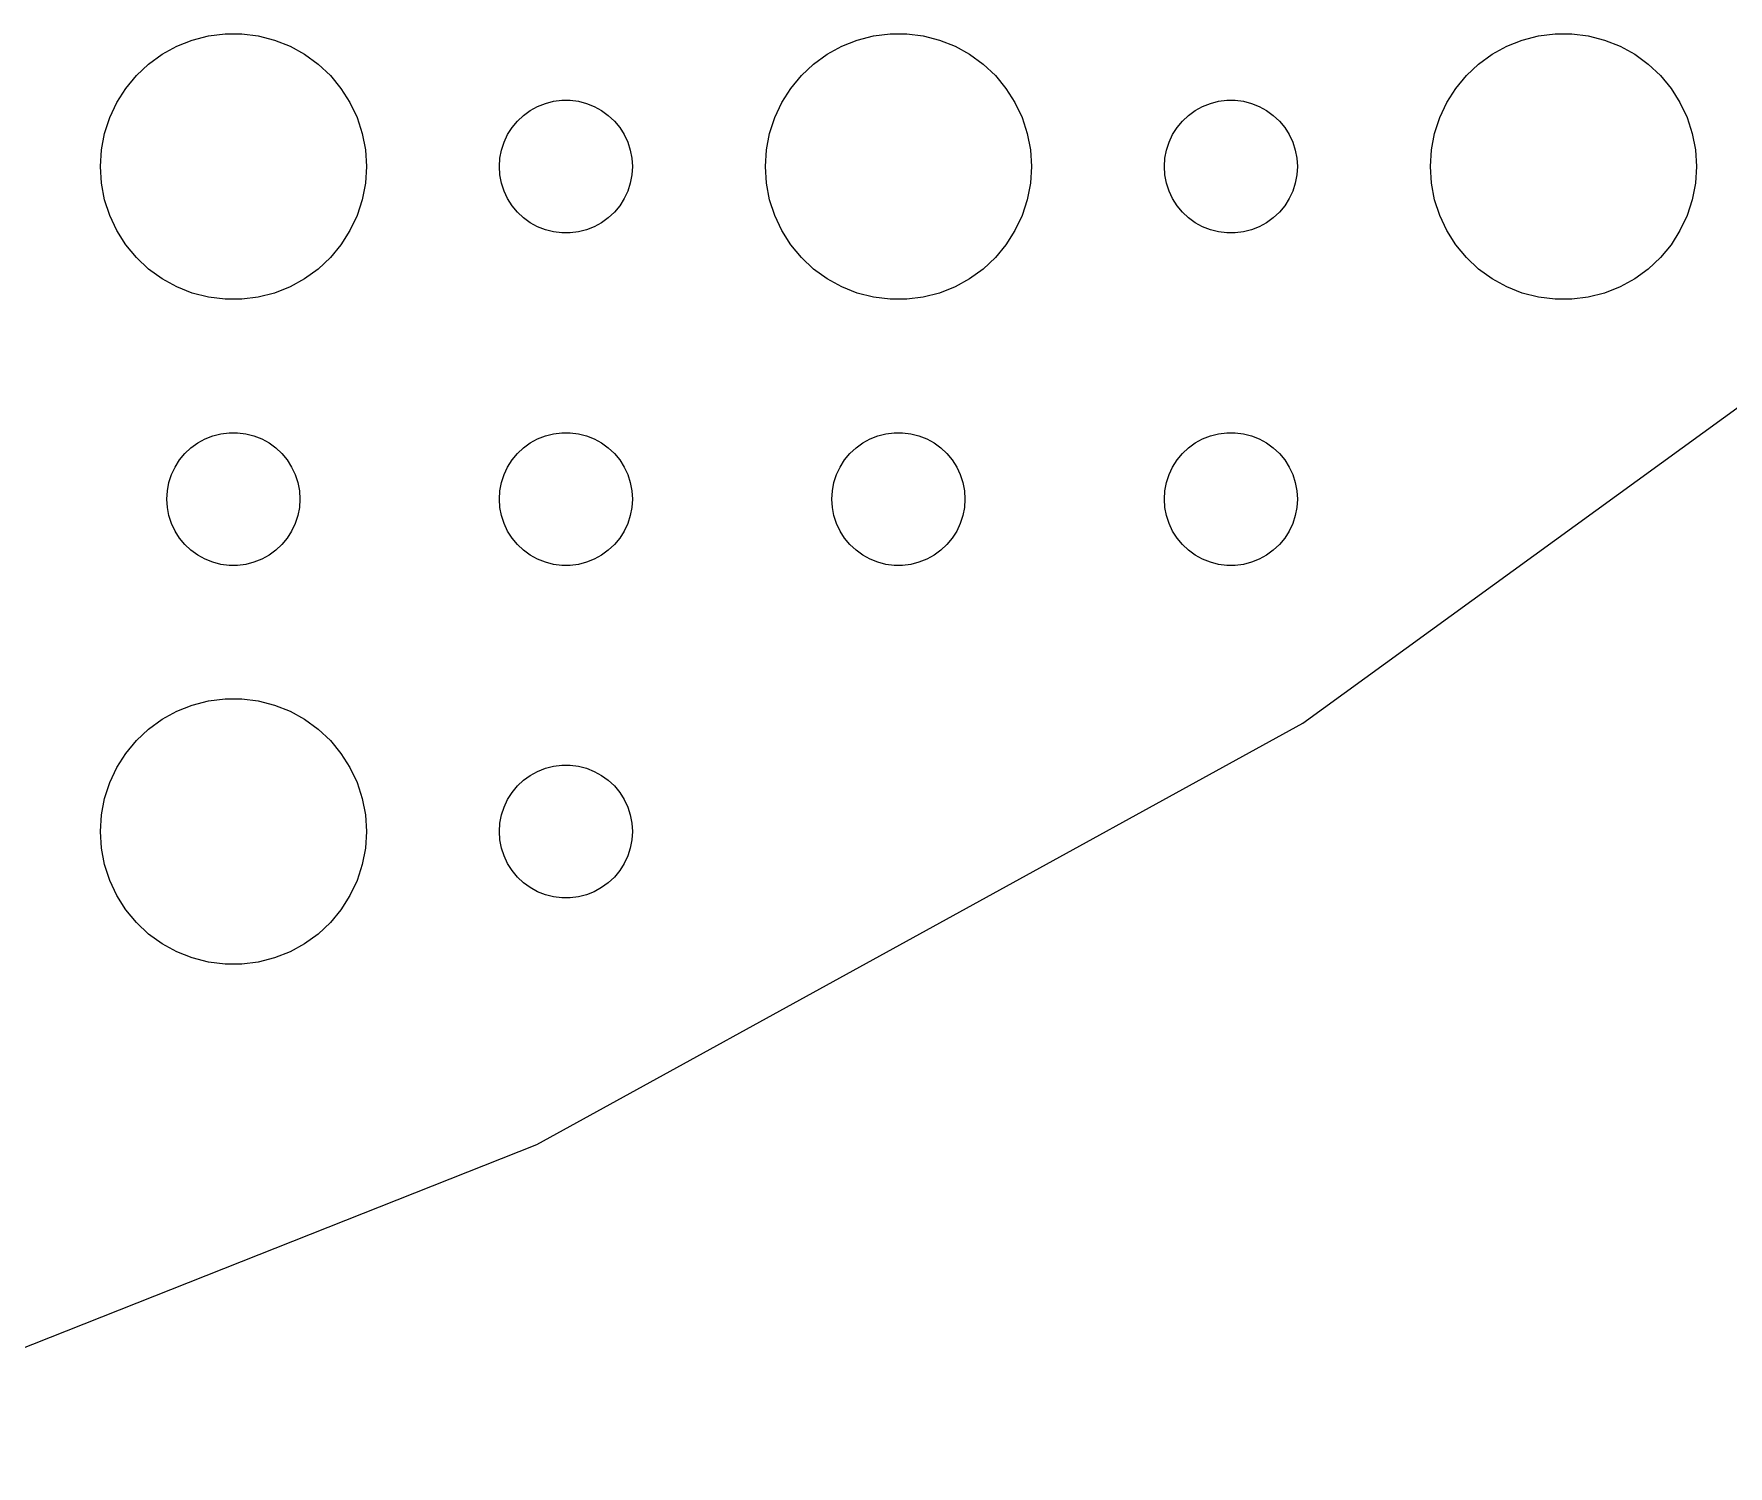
# Model space of a CAD drawing. Header units: metres. Extents: x -157 to 157, y -157 to 157.
# Drawn here: x 55.5 to 93.72, y -149.32 to -117.01 of the extents above; entities that cross this region are included whole.
import ezdxf

# ---------------------------------------------------------------- set-up
doc = ezdxf.new("R2010")
doc.units = ezdxf.units.M

msp = doc.modelspace()

# ---------------------------------------------------------------- linework, layer by layer
for p, q in [((58.3925, -117.467), (58.7227, -117.286)), ((58.7227, -117.286), (59.0729, -117.147)), ((59.0729, -117.147), (59.4379, -117.053)), ((59.4379, -117.053), (59.8116, -117.006)), ((59.8116, -117.006), (60.1884, -117.006)), ((60.1884, -117.006), (60.5621, -117.053)), ((60.5621, -117.053), (60.927, -117.147)), ((60.927, -117.147), (61.2773, -117.286)), ((61.2773, -117.286), (61.6075, -117.467)), ((73.3925, -117.467), (73.7227, -117.286)), ((73.7227, -117.286), (74.073, -117.147)), ((74.073, -117.147), (74.4379, -117.053)), ((74.4379, -117.053), (74.8116, -117.006)), ((74.8116, -117.006), (75.1884, -117.006)), ((75.1884, -117.006), (75.5621, -117.053)), ((75.5621, -117.053), (75.927, -117.147)), ((75.927, -117.147), (76.2773, -117.286)), ((76.2773, -117.286), (76.6075, -117.467)), ((88.3925, -117.467), (88.7227, -117.286)), ((88.7227, -117.286), (89.073, -117.147)), ((89.073, -117.147), (89.4379, -117.053)), ((89.4379, -117.053), (89.8116, -117.006)), ((89.8116, -117.006), (90.1884, -117.006)), ((90.1884, -117.006), (90.5621, -117.053)), ((90.5621, -117.053), (90.927, -117.147)), ((90.927, -117.147), (91.2773, -117.286)), ((91.2773, -117.286), (91.6075, -117.467)), ((57.8131, -117.946), (58.0877, -117.688)), ((58.0877, -117.688), (58.3925, -117.467)), ((61.6075, -117.467), (61.9123, -117.688)), ((61.9123, -117.688), (62.1869, -117.946)), ((72.8131, -117.946), (73.0877, -117.688)), ((73.0877, -117.688), (73.3925, -117.467)), ((76.6075, -117.467), (76.9123, -117.688)), ((76.9123, -117.688), (77.1869, -117.946)), ((87.8131, -117.946), (88.0877, -117.688)), ((88.0877, -117.688), (88.3925, -117.467)), ((91.6075, -117.467), (91.9123, -117.688)), ((91.9123, -117.688), (92.1869, -117.946)), ((57.5729, -118.237), (57.8131, -117.946)), ((62.1869, -117.946), (62.427, -118.237)), ((72.573, -118.237), (72.8131, -117.946)), ((77.1869, -117.946), (77.427, -118.237)), ((87.573, -118.237), (87.8131, -117.946)), ((92.1869, -117.946), (92.427, -118.237)), ((57.3711, -118.555), (57.5729, -118.237)), ((62.427, -118.237), (62.6289, -118.555)), ((72.3711, -118.555), (72.573, -118.237)), ((77.427, -118.237), (77.6289, -118.555)), ((87.3711, -118.555), (87.573, -118.237)), ((92.427, -118.237), (92.6289, -118.555)), ((57.2107, -118.896), (57.3711, -118.555)), ((62.6289, -118.555), (62.7893, -118.896)), ((66.4065, -118.973), (66.5439, -118.844)), ((66.5439, -118.844), (66.6963, -118.734)), ((66.6963, -118.734), (66.8613, -118.643)), ((66.8613, -118.643), (67.0365, -118.573)), ((67.0365, -118.573), (67.2189, -118.527)), ((67.2189, -118.527), (67.4058, -118.503)), ((67.4058, -118.503), (67.5942, -118.503)), ((67.5942, -118.503), (67.7811, -118.527)), ((67.7811, -118.527), (67.9635, -118.573)), ((67.9635, -118.573), (68.1387, -118.643)), ((68.1387, -118.643), (68.3037, -118.734)), ((68.3037, -118.734), (68.4561, -118.844)), ((68.4561, -118.844), (68.5934, -118.973)), ((72.2107, -118.896), (72.3711, -118.555)), ((77.6289, -118.555), (77.7893, -118.896)), ((81.4065, -118.973), (81.5439, -118.844)), ((81.5439, -118.844), (81.6963, -118.734)), ((81.6963, -118.734), (81.8613, -118.643)), ((81.8613, -118.643), (82.0365, -118.573)), ((82.0365, -118.573), (82.2189, -118.527)), ((82.2189, -118.527), (82.4058, -118.503)), ((82.4058, -118.503), (82.5942, -118.503)), ((82.5942, -118.503), (82.7811, -118.527)), ((82.7811, -118.527), (82.9635, -118.573)), ((82.9635, -118.573), (83.1387, -118.643)), ((83.1387, -118.643), (83.3037, -118.734)), ((83.3037, -118.734), (83.4561, -118.844)), ((83.4561, -118.844), (83.5934, -118.973)), ((87.2107, -118.896), (87.3711, -118.555)), ((92.6289, -118.555), (92.7893, -118.896)), ((57.0942, -119.254), (57.2107, -118.896)), ((62.7893, -118.896), (62.9057, -119.254)), ((66.1855, -119.277), (66.2865, -119.118)), ((66.2865, -119.118), (66.4065, -118.973)), ((68.5934, -118.973), (68.7135, -119.118)), ((68.7135, -119.118), (68.8145, -119.277)), ((72.0943, -119.254), (72.2107, -118.896)), ((77.7893, -118.896), (77.9057, -119.254)), ((81.1855, -119.277), (81.2865, -119.118)), ((81.2865, -119.118), (81.4065, -118.973)), ((83.5934, -118.973), (83.7135, -119.118)), ((83.7135, -119.118), (83.8145, -119.277)), ((87.0943, -119.254), (87.2107, -118.896)), ((92.7893, -118.896), (92.9057, -119.254)), ((57.0237, -119.624), (57.0942, -119.254)), ((62.9057, -119.254), (62.9763, -119.624)), ((66.0471, -119.627), (66.1053, -119.448)), ((66.1053, -119.448), (66.1855, -119.277)), ((68.8145, -119.277), (68.8947, -119.448)), ((68.8947, -119.448), (68.9529, -119.627)), ((72.0237, -119.624), (72.0943, -119.254)), ((77.9057, -119.254), (77.9763, -119.624)), ((81.0471, -119.627), (81.1053, -119.448)), ((81.1053, -119.448), (81.1855, -119.277)), ((83.8145, -119.277), (83.8947, -119.448)), ((83.8947, -119.448), (83.9529, -119.627)), ((87.0237, -119.624), (87.0943, -119.254)), ((92.9057, -119.254), (92.9763, -119.624)), ((57, -120), (57.0237, -119.624)), ((62.9763, -119.624), (63, -120)), ((66, -120), (66.0118, -119.812)), ((66.0118, -119.812), (66.0471, -119.627)), ((68.9529, -119.627), (68.9882, -119.812)), ((68.9882, -119.812), (69, -120)), ((72, -120), (72.0237, -119.624)), ((77.9763, -119.624), (78, -120)), ((81, -120), (81.0118, -119.812)), ((81.0118, -119.812), (81.0471, -119.627)), ((83.9529, -119.627), (83.9882, -119.812)), ((83.9882, -119.812), (84, -120)), ((87, -120), (87.0237, -119.624)), ((92.9763, -119.624), (93, -120)), ((57.0237, -120.376), (57, -120)), ((57.0942, -120.746), (57.0237, -120.376)), ((62.9763, -120.376), (62.9057, -120.746)), ((63, -120), (62.9763, -120.376)), ((66.0118, -120.188), (66, -120)), ((66.0471, -120.373), (66.0118, -120.188)), ((66.1053, -120.552), (66.0471, -120.373)), ((68.9529, -120.373), (68.8947, -120.552)), ((68.9882, -120.188), (68.9529, -120.373)), ((69, -120), (68.9882, -120.188)), ((72.0237, -120.376), (72, -120)), ((72.0943, -120.746), (72.0237, -120.376)), ((77.9763, -120.376), (77.9057, -120.746)), ((78, -120), (77.9763, -120.376)), ((81.0118, -120.188), (81, -120)), ((81.0471, -120.373), (81.0118, -120.188)), ((81.1053, -120.552), (81.0471, -120.373)), ((83.9529, -120.373), (83.8947, -120.552)), ((83.9882, -120.188), (83.9529, -120.373)), ((84, -120), (83.9882, -120.188)), ((87.0237, -120.376), (87, -120)), ((87.0943, -120.746), (87.0237, -120.376)), ((92.9763, -120.376), (92.9057, -120.746)), ((93, -120), (92.9763, -120.376)), ((57.2107, -121.104), (57.0942, -120.746)), ((62.9057, -120.746), (62.7893, -121.104)), ((66.1855, -120.723), (66.1053, -120.552)), ((66.2865, -120.882), (66.1855, -120.723)), ((68.8145, -120.723), (68.7135, -120.882)), ((68.8947, -120.552), (68.8145, -120.723)), ((72.2107, -121.104), (72.0943, -120.746)), ((77.9057, -120.746), (77.7893, -121.104)), ((81.1855, -120.723), (81.1053, -120.552)), ((81.2865, -120.882), (81.1855, -120.723)), ((83.8145, -120.723), (83.7135, -120.882)), ((83.8947, -120.552), (83.8145, -120.723)), ((87.2107, -121.104), (87.0943, -120.746)), ((92.9057, -120.746), (92.7893, -121.104)), ((57.3711, -121.445), (57.2107, -121.104)), ((62.7893, -121.104), (62.6289, -121.445)), ((66.4065, -121.027), (66.2865, -120.882)), ((66.5439, -121.156), (66.4065, -121.027)), ((68.5934, -121.027), (68.4561, -121.156)), ((68.7135, -120.882), (68.5934, -121.027)), ((72.3711, -121.445), (72.2107, -121.104)), ((77.7893, -121.104), (77.6289, -121.445)), ((81.4065, -121.027), (81.2865, -120.882)), ((81.5439, -121.156), (81.4065, -121.027)), ((83.5934, -121.027), (83.4561, -121.156)), ((83.7135, -120.882), (83.5934, -121.027)), ((84.1248, -132.559), (100.076, -120.971)), ((87.3711, -121.445), (87.2107, -121.104)), ((92.7893, -121.104), (92.6289, -121.445)), ((57.5729, -121.763), (57.3711, -121.445)), ((62.6289, -121.445), (62.427, -121.763)), ((66.6963, -121.266), (66.5439, -121.156)), ((66.8613, -121.357), (66.6963, -121.266)), ((67.0365, -121.427), (66.8613, -121.357)), ((67.2189, -121.473), (67.0365, -121.427)), ((67.4058, -121.497), (67.2189, -121.473)), ((67.5942, -121.497), (67.4058, -121.497)), ((67.7811, -121.473), (67.5942, -121.497)), ((67.9635, -121.427), (67.7811, -121.473)), ((68.1387, -121.357), (67.9635, -121.427)), ((68.3037, -121.266), (68.1387, -121.357)), ((68.4561, -121.156), (68.3037, -121.266)), ((72.573, -121.763), (72.3711, -121.445)), ((77.6289, -121.445), (77.427, -121.763)), ((81.6963, -121.266), (81.5439, -121.156)), ((81.8613, -121.357), (81.6963, -121.266)), ((82.0365, -121.427), (81.8613, -121.357)), ((82.2189, -121.473), (82.0365, -121.427)), ((82.4058, -121.497), (82.2189, -121.473)), ((82.5942, -121.497), (82.4058, -121.497)), ((82.7811, -121.473), (82.5942, -121.497)), ((82.9635, -121.427), (82.7811, -121.473)), ((83.1387, -121.357), (82.9635, -121.427)), ((83.3037, -121.266), (83.1387, -121.357)), ((83.4561, -121.156), (83.3037, -121.266)), ((87.573, -121.763), (87.3711, -121.445)), ((92.6289, -121.445), (92.427, -121.763)), ((57.8131, -122.054), (57.5729, -121.763)), ((62.427, -121.763), (62.1869, -122.054)), ((72.8131, -122.054), (72.573, -121.763)), ((77.427, -121.763), (77.1869, -122.054)), ((87.8131, -122.054), (87.573, -121.763)), ((92.427, -121.763), (92.1869, -122.054)), ((58.0877, -122.312), (57.8131, -122.054)), ((62.1869, -122.054), (61.9123, -122.312)), ((73.0877, -122.312), (72.8131, -122.054)), ((77.1869, -122.054), (76.9123, -122.312)), ((88.0877, -122.312), (87.8131, -122.054)), ((92.1869, -122.054), (91.9123, -122.312)), ((58.3925, -122.533), (58.0877, -122.312)), ((58.7227, -122.714), (58.3925, -122.533)), ((61.6075, -122.533), (61.2773, -122.714)), ((61.9123, -122.312), (61.6075, -122.533)), ((73.3925, -122.533), (73.0877, -122.312)), ((73.7227, -122.714), (73.3925, -122.533)), ((76.6075, -122.533), (76.2773, -122.714)), ((76.9123, -122.312), (76.6075, -122.533)), ((88.3925, -122.533), (88.0877, -122.312)), ((88.7227, -122.714), (88.3925, -122.533)), ((91.6075, -122.533), (91.2773, -122.714)), ((91.9123, -122.312), (91.6075, -122.533)), ((59.0729, -122.853), (58.7227, -122.714)), ((59.4379, -122.947), (59.0729, -122.853)), ((59.8116, -122.994), (59.4379, -122.947)), ((60.1884, -122.994), (59.8116, -122.994)), ((60.5621, -122.947), (60.1884, -122.994)), ((60.927, -122.853), (60.5621, -122.947)), ((61.2773, -122.714), (60.927, -122.853)), ((74.073, -122.853), (73.7227, -122.714)), ((74.4379, -122.947), (74.073, -122.853)), ((74.8116, -122.994), (74.4379, -122.947)), ((75.1884, -122.994), (74.8116, -122.994)), ((75.5621, -122.947), (75.1884, -122.994)), ((75.927, -122.853), (75.5621, -122.947)), ((76.2773, -122.714), (75.927, -122.853)), ((89.073, -122.853), (88.7227, -122.714)), ((89.4379, -122.947), (89.073, -122.853)), ((89.8116, -122.994), (89.4379, -122.947)), ((90.1884, -122.994), (89.8116, -122.994)), ((90.5621, -122.947), (90.1884, -122.994)), ((90.927, -122.853), (90.5621, -122.947)), ((91.2773, -122.714), (90.927, -122.853)), ((59.3613, -126.143), (59.5365, -126.073)), ((59.5365, -126.073), (59.7189, -126.027)), ((59.7189, -126.027), (59.9058, -126.003)), ((59.9058, -126.003), (60.0942, -126.003)), ((60.0942, -126.003), (60.2811, -126.027)), ((60.2811, -126.027), (60.4635, -126.073)), ((60.4635, -126.073), (60.6387, -126.143)), ((66.8613, -126.143), (67.0365, -126.073)), ((67.0365, -126.073), (67.2189, -126.027)), ((67.2189, -126.027), (67.4058, -126.003)), ((67.4058, -126.003), (67.5942, -126.003)), ((67.5942, -126.003), (67.7811, -126.027)), ((67.7811, -126.027), (67.9635, -126.073)), ((67.9635, -126.073), (68.1387, -126.143)), ((74.3613, -126.143), (74.5365, -126.073)), ((74.5365, -126.073), (74.7189, -126.027)), ((74.7189, -126.027), (74.9058, -126.003)), ((74.9058, -126.003), (75.0942, -126.003)), ((75.0942, -126.003), (75.2811, -126.027)), ((75.2811, -126.027), (75.4635, -126.073)), ((75.4635, -126.073), (75.6387, -126.143)), ((81.8613, -126.143), (82.0365, -126.073)), ((82.0365, -126.073), (82.2189, -126.027)), ((82.2189, -126.027), (82.4058, -126.003)), ((82.4058, -126.003), (82.5942, -126.003)), ((82.5942, -126.003), (82.7811, -126.027)), ((82.7811, -126.027), (82.9635, -126.073)), ((82.9635, -126.073), (83.1387, -126.143)), ((58.7865, -126.618), (58.9065, -126.473)), ((58.9065, -126.473), (59.0439, -126.344)), ((59.0439, -126.344), (59.1963, -126.234)), ((59.1963, -126.234), (59.3613, -126.143)), ((60.6387, -126.143), (60.8037, -126.234)), ((60.8037, -126.234), (60.9561, -126.344)), ((60.9561, -126.344), (61.0934, -126.473)), ((61.0934, -126.473), (61.2135, -126.618)), ((66.2865, -126.618), (66.4065, -126.473)), ((66.4065, -126.473), (66.5439, -126.344)), ((66.5439, -126.344), (66.6963, -126.234)), ((66.6963, -126.234), (66.8613, -126.143)), ((68.1387, -126.143), (68.3037, -126.234)), ((68.3037, -126.234), (68.4561, -126.344)), ((68.4561, -126.344), (68.5934, -126.473)), ((68.5934, -126.473), (68.7135, -126.618)), ((73.7865, -126.618), (73.9065, -126.473)), ((73.9065, -126.473), (74.0439, -126.344)), ((74.0439, -126.344), (74.1963, -126.234)), ((74.1963, -126.234), (74.3613, -126.143)), ((75.6387, -126.143), (75.8037, -126.234)), ((75.8037, -126.234), (75.9561, -126.344)), ((75.9561, -126.344), (76.0934, -126.473)), ((76.0934, -126.473), (76.2135, -126.618)), ((81.2865, -126.618), (81.4065, -126.473)), ((81.4065, -126.473), (81.5439, -126.344)), ((81.5439, -126.344), (81.6963, -126.234)), ((81.6963, -126.234), (81.8613, -126.143)), ((83.1387, -126.143), (83.3037, -126.234)), ((83.3037, -126.234), (83.4561, -126.344)), ((83.4561, -126.344), (83.5934, -126.473)), ((83.5934, -126.473), (83.7135, -126.618)), ((58.6053, -126.948), (58.6855, -126.777)), ((58.6855, -126.777), (58.7865, -126.618)), ((61.2135, -126.618), (61.3145, -126.777)), ((61.3145, -126.777), (61.3947, -126.948)), ((66.1053, -126.948), (66.1855, -126.777)), ((66.1855, -126.777), (66.2865, -126.618)), ((68.7135, -126.618), (68.8145, -126.777)), ((68.8145, -126.777), (68.8947, -126.948)), ((73.6053, -126.948), (73.6855, -126.777)), ((73.6855, -126.777), (73.7865, -126.618)), ((76.2135, -126.618), (76.3145, -126.777)), ((76.3145, -126.777), (76.3947, -126.948)), ((81.1053, -126.948), (81.1855, -126.777)), ((81.1855, -126.777), (81.2865, -126.618)), ((83.7135, -126.618), (83.8145, -126.777)), ((83.8145, -126.777), (83.8947, -126.948)), ((58.5118, -127.312), (58.5471, -127.127)), ((58.5471, -127.127), (58.6053, -126.948)), ((61.3947, -126.948), (61.4529, -127.127)), ((61.4529, -127.127), (61.4882, -127.312)), ((66.0118, -127.312), (66.0471, -127.127)), ((66.0471, -127.127), (66.1053, -126.948)), ((68.8947, -126.948), (68.9529, -127.127)), ((68.9529, -127.127), (68.9882, -127.312)), ((73.5118, -127.312), (73.5471, -127.127)), ((73.5471, -127.127), (73.6053, -126.948)), ((76.3947, -126.948), (76.4529, -127.127)), ((76.4529, -127.127), (76.4882, -127.312)), ((81.0118, -127.312), (81.0471, -127.127)), ((81.0471, -127.127), (81.1053, -126.948)), ((83.8947, -126.948), (83.9529, -127.127)), ((83.9529, -127.127), (83.9882, -127.312)), ((58.5, -127.5), (58.5118, -127.312)), ((58.5118, -127.688), (58.5, -127.5)), ((61.4882, -127.312), (61.5, -127.5)), ((61.5, -127.5), (61.4882, -127.688)), ((66, -127.5), (66.0118, -127.312)), ((66.0118, -127.688), (66, -127.5)), ((68.9882, -127.312), (69, -127.5)), ((69, -127.5), (68.9882, -127.688)), ((73.5, -127.5), (73.5118, -127.312)), ((73.5118, -127.688), (73.5, -127.5)), ((76.4882, -127.312), (76.5, -127.5)), ((76.5, -127.5), (76.4882, -127.688)), ((81, -127.5), (81.0118, -127.312)), ((81.0118, -127.688), (81, -127.5)), ((83.9882, -127.312), (84, -127.5)), ((84, -127.5), (83.9882, -127.688)), ((58.5471, -127.873), (58.5118, -127.688)), ((58.6053, -128.052), (58.5471, -127.873)), ((61.4529, -127.873), (61.3947, -128.052)), ((61.4882, -127.688), (61.4529, -127.873)), ((66.0471, -127.873), (66.0118, -127.688)), ((66.1053, -128.052), (66.0471, -127.873)), ((68.9529, -127.873), (68.8947, -128.052)), ((68.9882, -127.688), (68.9529, -127.873)), ((73.5471, -127.873), (73.5118, -127.688)), ((73.6053, -128.052), (73.5471, -127.873)), ((76.4529, -127.873), (76.3947, -128.052)), ((76.4882, -127.688), (76.4529, -127.873)), ((81.0471, -127.873), (81.0118, -127.688)), ((81.1053, -128.052), (81.0471, -127.873)), ((83.9529, -127.873), (83.8947, -128.052)), ((83.9882, -127.688), (83.9529, -127.873)), ((58.6855, -128.223), (58.6053, -128.052)), ((58.7865, -128.382), (58.6855, -128.223)), ((58.9065, -128.527), (58.7865, -128.382)), ((61.2135, -128.382), (61.0934, -128.527)), ((61.3145, -128.223), (61.2135, -128.382)), ((61.3947, -128.052), (61.3145, -128.223)), ((66.1855, -128.223), (66.1053, -128.052)), ((66.2865, -128.382), (66.1855, -128.223)), ((66.4065, -128.527), (66.2865, -128.382)), ((68.7135, -128.382), (68.5934, -128.527)), ((68.8145, -128.223), (68.7135, -128.382)), ((68.8947, -128.052), (68.8145, -128.223)), ((73.6855, -128.223), (73.6053, -128.052)), ((73.7865, -128.382), (73.6855, -128.223)), ((73.9065, -128.527), (73.7865, -128.382)), ((76.2135, -128.382), (76.0934, -128.527)), ((76.3145, -128.223), (76.2135, -128.382)), ((76.3947, -128.052), (76.3145, -128.223)), ((81.1855, -128.223), (81.1053, -128.052)), ((81.2865, -128.382), (81.1855, -128.223)), ((81.4065, -128.527), (81.2865, -128.382)), ((83.7135, -128.382), (83.5934, -128.527)), ((83.8145, -128.223), (83.7135, -128.382)), ((83.8947, -128.052), (83.8145, -128.223)), ((59.0439, -128.656), (58.9065, -128.527)), ((59.1963, -128.766), (59.0439, -128.656)), ((59.3613, -128.857), (59.1963, -128.766)), ((60.8037, -128.766), (60.6387, -128.857)), ((60.9561, -128.656), (60.8037, -128.766)), ((61.0934, -128.527), (60.9561, -128.656)), ((66.5439, -128.656), (66.4065, -128.527)), ((66.6963, -128.766), (66.5439, -128.656)), ((66.8613, -128.857), (66.6963, -128.766)), ((68.3037, -128.766), (68.1387, -128.857)), ((68.4561, -128.656), (68.3037, -128.766)), ((68.5934, -128.527), (68.4561, -128.656)), ((74.0439, -128.656), (73.9065, -128.527)), ((74.1963, -128.766), (74.0439, -128.656)), ((74.3613, -128.857), (74.1963, -128.766)), ((75.8037, -128.766), (75.6387, -128.857)), ((75.9561, -128.656), (75.8037, -128.766)), ((76.0934, -128.527), (75.9561, -128.656)), ((81.5439, -128.656), (81.4065, -128.527)), ((81.6963, -128.766), (81.5439, -128.656)), ((81.8613, -128.857), (81.6963, -128.766)), ((83.3037, -128.766), (83.1387, -128.857)), ((83.4561, -128.656), (83.3037, -128.766)), ((83.5934, -128.527), (83.4561, -128.656)), ((59.5365, -128.927), (59.3613, -128.857)), ((59.7189, -128.973), (59.5365, -128.927)), ((59.9058, -128.997), (59.7189, -128.973)), ((60.0942, -128.997), (59.9058, -128.997)), ((60.2811, -128.973), (60.0942, -128.997)), ((60.4635, -128.927), (60.2811, -128.973)), ((60.6387, -128.857), (60.4635, -128.927)), ((67.0365, -128.927), (66.8613, -128.857)), ((67.2189, -128.973), (67.0365, -128.927)), ((67.4058, -128.997), (67.2189, -128.973)), ((67.5942, -128.997), (67.4058, -128.997)), ((67.7811, -128.973), (67.5942, -128.997)), ((67.9635, -128.927), (67.7811, -128.973)), ((68.1387, -128.857), (67.9635, -128.927)), ((74.5365, -128.927), (74.3613, -128.857)), ((74.7189, -128.973), (74.5365, -128.927)), ((74.9058, -128.997), (74.7189, -128.973)), ((75.0942, -128.997), (74.9058, -128.997)), ((75.2811, -128.973), (75.0942, -128.997)), ((75.4635, -128.927), (75.2811, -128.973)), ((75.6387, -128.857), (75.4635, -128.927)), ((82.0365, -128.927), (81.8613, -128.857)), ((82.2189, -128.973), (82.0365, -128.927)), ((82.4058, -128.997), (82.2189, -128.973)), ((82.5942, -128.997), (82.4058, -128.997)), ((82.7811, -128.973), (82.5942, -128.997)), ((82.9635, -128.927), (82.7811, -128.973)), ((83.1387, -128.857), (82.9635, -128.927)), ((58.7227, -132.286), (59.0729, -132.147)), ((59.0729, -132.147), (59.4379, -132.053)), ((59.4379, -132.053), (59.8116, -132.006)), ((59.8116, -132.006), (60.1884, -132.006)), ((60.1884, -132.006), (60.5621, -132.053)), ((60.5621, -132.053), (60.927, -132.147)), ((60.927, -132.147), (61.2773, -132.286)), ((58.0877, -132.688), (58.3925, -132.467)), ((58.3925, -132.467), (58.7227, -132.286)), ((61.2773, -132.286), (61.6075, -132.467)), ((61.6075, -132.467), (61.9123, -132.688)), ((66.8474, -142.058), (84.1248, -132.559)), ((57.5729, -133.237), (57.8131, -132.946)), ((57.8131, -132.946), (58.0877, -132.688)), ((61.9123, -132.688), (62.1869, -132.946)), ((62.1869, -132.946), (62.427, -133.237)), ((57.3711, -133.555), (57.5729, -133.237)), ((62.427, -133.237), (62.6289, -133.555)), ((57.2107, -133.896), (57.3711, -133.555)), ((62.6289, -133.555), (62.7893, -133.896)), ((66.5439, -133.844), (66.6963, -133.734)), ((66.6963, -133.734), (66.8613, -133.643)), ((66.8613, -133.643), (67.0365, -133.573)), ((67.0365, -133.573), (67.2189, -133.527)), ((67.2189, -133.527), (67.4058, -133.503)), ((67.4058, -133.503), (67.5942, -133.503)), ((67.5942, -133.503), (67.7811, -133.527)), ((67.7811, -133.527), (67.9635, -133.573)), ((67.9635, -133.573), (68.1387, -133.643)), ((68.1387, -133.643), (68.3037, -133.734)), ((68.3037, -133.734), (68.4561, -133.844)), ((57.0942, -134.254), (57.2107, -133.896)), ((62.7893, -133.896), (62.9057, -134.254)), ((66.1855, -134.277), (66.2865, -134.118)), ((66.2865, -134.118), (66.4065, -133.973)), ((66.4065, -133.973), (66.5439, -133.844)), ((68.4561, -133.844), (68.5934, -133.973)), ((68.5934, -133.973), (68.7135, -134.118)), ((68.7135, -134.118), (68.8145, -134.277)), ((57.0237, -134.624), (57.0942, -134.254)), ((62.9057, -134.254), (62.9763, -134.624)), ((66.0471, -134.627), (66.1053, -134.448)), ((66.1053, -134.448), (66.1855, -134.277)), ((68.8145, -134.277), (68.8947, -134.448)), ((68.8947, -134.448), (68.9529, -134.627)), ((57, -135), (57.0237, -134.624)), ((62.9763, -134.624), (63, -135)), ((66, -135), (66.0118, -134.812)), ((66.0118, -134.812), (66.0471, -134.627)), ((68.9529, -134.627), (68.9882, -134.812)), ((68.9882, -134.812), (69, -135)), ((57.0237, -135.376), (57, -135)), ((63, -135), (62.9763, -135.376)), ((66.0118, -135.188), (66, -135)), ((66.0471, -135.373), (66.0118, -135.188)), ((68.9882, -135.188), (68.9529, -135.373)), ((69, -135), (68.9882, -135.188)), ((57.0942, -135.746), (57.0237, -135.376)), ((62.9763, -135.376), (62.9057, -135.746)), ((66.1053, -135.552), (66.0471, -135.373)), ((66.1855, -135.723), (66.1053, -135.552)), ((68.8947, -135.552), (68.8145, -135.723)), ((68.9529, -135.373), (68.8947, -135.552)), ((57.2107, -136.104), (57.0942, -135.746)), ((62.9057, -135.746), (62.7893, -136.104)), ((66.2865, -135.882), (66.1855, -135.723)), ((66.4065, -136.027), (66.2865, -135.882)), ((66.5439, -136.156), (66.4065, -136.027)), ((68.5934, -136.027), (68.4561, -136.156)), ((68.7135, -135.882), (68.5934, -136.027)), ((68.8145, -135.723), (68.7135, -135.882)), ((57.3711, -136.445), (57.2107, -136.104)), ((62.7893, -136.104), (62.6289, -136.445)), ((66.6963, -136.266), (66.5439, -136.156)), ((66.8613, -136.357), (66.6963, -136.266)), ((67.0365, -136.427), (66.8613, -136.357)), ((67.2189, -136.473), (67.0365, -136.427)), ((67.9635, -136.427), (67.7811, -136.473)), ((68.1387, -136.357), (67.9635, -136.427)), ((68.3037, -136.266), (68.1387, -136.357)), ((68.4561, -136.156), (68.3037, -136.266)), ((57.5729, -136.763), (57.3711, -136.445)), ((57.8131, -137.054), (57.5729, -136.763)), ((62.427, -136.763), (62.1869, -137.054)), ((62.6289, -136.445), (62.427, -136.763)), ((67.4058, -136.497), (67.2189, -136.473)), ((67.5942, -136.497), (67.4058, -136.497)), ((67.7811, -136.473), (67.5942, -136.497)), ((58.0877, -137.312), (57.8131, -137.054)), ((62.1869, -137.054), (61.9123, -137.312)), ((58.3925, -137.533), (58.0877, -137.312)), ((58.7227, -137.714), (58.3925, -137.533)), ((61.6075, -137.533), (61.2773, -137.714)), ((61.9123, -137.312), (61.6075, -137.533)), ((59.0729, -137.853), (58.7227, -137.714)), ((59.4379, -137.947), (59.0729, -137.853)), ((59.8116, -137.994), (59.4379, -137.947)), ((60.5621, -137.947), (60.1884, -137.994)), ((60.927, -137.853), (60.5621, -137.947)), ((61.2773, -137.714), (60.927, -137.853)), ((60.1884, -137.994), (59.8116, -137.994)), ((48.5157, -149.316), (66.8474, -142.058))]:
    msp.add_line(p, q)

doc.saveas('drawing.dxf')
